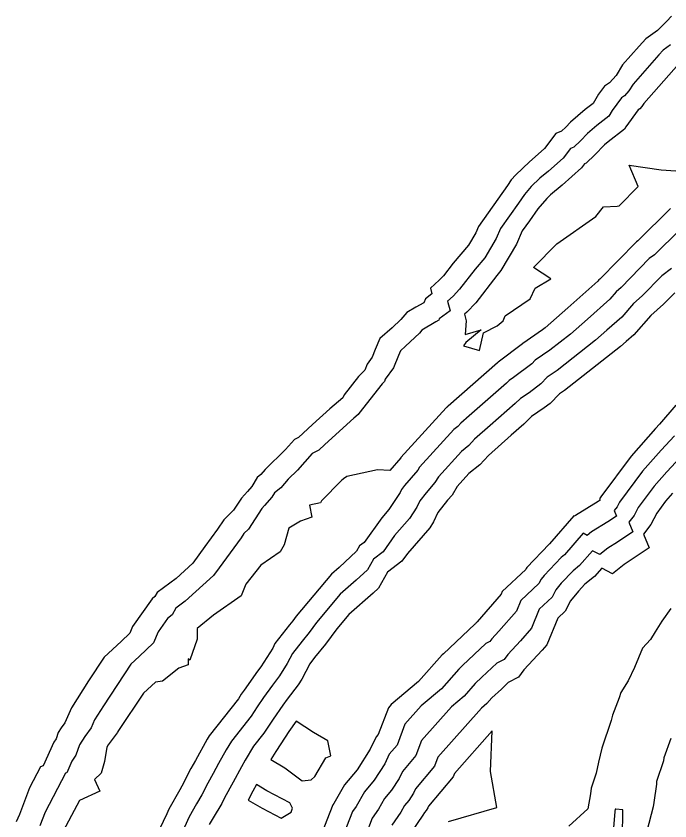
# Model space of a CAD drawing. Header units: inches. Extents: x 808357 to 808943, y 9157055 to 9157847.
# Drawn here: x 808680.6 to 808768.1, y 9157701.6 to 9157809.3 of the extents above; entities that cross this region are included whole.
import ezdxf

# ---------------------------------------------------------------- set-up
doc = ezdxf.new("R2010")
doc.units = ezdxf.units.IN
doc.header["$MEASUREMENT"] = 0

msp = doc.modelspace()

# ---------------------------------------------------------------- linework, layer by layer
for points, elevation in [([(808768.32, 9157809.26), (808767.72, 9157808.58), (808766.44, 9157807.34), (808764.88, 9157806.23), (808764.01, 9157805.24), (808761.78, 9157802.72), (808760.92, 9157801.33), (808760.02, 9157800.32), (808759.35, 9157799.87), (808758.56, 9157798.8), (808757.83, 9157797.58), (808756.76, 9157796.75), (808754.82, 9157795.05), (808754.19, 9157794.41), (808753.62, 9157793.87), (808752.87, 9157793.53), (808751.34, 9157791.54), (808750.08, 9157790.41), (808749.32, 9157789.77), (808747.48, 9157788.02), (808746.89, 9157787.35), (808746.37, 9157786.6), (808742.51, 9157781.12), (808742.14, 9157780.27), (808741.17, 9157778.61), (808739.12, 9157776.21), (808737.82, 9157774.52), (808737.26, 9157773.94), (808736.07, 9157772.85), (808736.27, 9157772.07), (808735.4, 9157771.41), (808735.2, 9157770.9), (808734.1, 9157770.3), (808732.91, 9157769.59), (808732.1, 9157768.65), (808730.94, 9157767.55), (808729.3, 9157766.1), (808728.69, 9157764.65), (808728.27, 9157763.61), (808727.6, 9157762.69), (808727.31, 9157761.89), (808726.45, 9157761.02), (808724.55, 9157758.59), (808724.33, 9157758.19), (808722.63, 9157756.7), (808720.3, 9157754.59), (808718.42, 9157752.88), (808717.89, 9157752.62), (808716.68, 9157751.25), (808713.94, 9157748.58), (808713.36, 9157747.92), (808712.88, 9157747.53), (808712.18, 9157746.33), (808711.59, 9157745.65), (808710.79, 9157744.77), (808709.72, 9157743.13), (808708.41, 9157741.86), (808707.57, 9157740.59), (808705.9, 9157738.29), (808704.3, 9157736.05), (808702.04, 9157734.02), (808699.53, 9157732.13), (808699.21, 9157731.6), (808698.85, 9157731.29), (808696.22, 9157727.56), (808695.84, 9157726.67), (808694.71, 9157725.58), (808692.4, 9157723.47), (808690.32, 9157720.32), (808688.03, 9157716.7), (808687.16, 9157714.67), (808686.67, 9157714.02), (808686.26, 9157713.38), (808685.98, 9157712.56), (808685.69, 9157712.11), (808684.27, 9157708.94), (808683.9, 9157708.8), (808682.42, 9157705.97), (808681.11, 9157702.41), (808680.64, 9157701.43)], 2898), ([(808768.21, 9157805.4), (808767.21, 9157804.69), (808766.65, 9157804.06), (808763.19, 9157800.14), (808762.63, 9157799.24), (808762.05, 9157798.59), (808761.62, 9157798.3), (808760.39, 9157796.62), (808759.93, 9157795.86), (808758.32, 9157794.6), (808757.1, 9157793.54), (808756.13, 9157792.56), (808755.26, 9157791.73), (808754.79, 9157791.52), (808753.81, 9157790.24), (808751.88, 9157788.52), (808750.73, 9157787.55), (808749.57, 9157786.44), (808748.66, 9157785.4), (808747.84, 9157784.24), (808745.44, 9157780.82), (808744.85, 9157779.5), (808743.34, 9157776.9), (808742.05, 9157775.38), (808739.98, 9157772.71), (808739.1, 9157771.8), (808738.35, 9157771.12), (808738.69, 9157769.82), (808737.25, 9157768.73), (808737.19, 9157768.56), (808736.81, 9157768.36), (808734.91, 9157767.21), (808734.59, 9157766.84), (808732.75, 9157765.09), (808732.05, 9157764.48), (808731.79, 9157763.86), (808731.12, 9157762.17), (808730.03, 9157760.68), (808729.93, 9157760.38), (808729.6, 9157760.05), (808726.5, 9157756.09), (808726.42, 9157755.95), (808725.83, 9157755.44), (808721.96, 9157751.91), (808721.13, 9157751.17), (808720.27, 9157750.74), (808718.28, 9157748.5), (808717.02, 9157747.27), (808716.04, 9157746.14), (808715.22, 9157745.48), (808714.87, 9157744.89), (808713.88, 9157743.76), (808713.51, 9157743.35), (808711.72, 9157740.61), (808711.12, 9157740.03), (808710.73, 9157739.44), (808707.82, 9157735.43), (808707.06, 9157734.38), (808703.26, 9157730.95), (808702.03, 9157730.02), (808701.5, 9157729.15), (808700.89, 9157728.63), (808699.64, 9157726.85), (808699, 9157725.37), (808697.12, 9157723.55), (808696, 9157722.53), (808692.33, 9157716.98), (808691.12, 9157715.07), (808690.66, 9157714), (808689.82, 9157712.87), (808689.1, 9157711.76), (808688.62, 9157710.34), (808688.1, 9157709.55), (808687.42, 9157708.01), (808687.24, 9157707.94), (808684.51, 9157702.74), (808683.82, 9157700.88)], 2900), ([(808769.29, 9157802.87), (808764.6, 9157797.56), (808764.34, 9157797.15), (808764.08, 9157796.85), (808763.88, 9157796.72), (808762.21, 9157794.45), (808762.03, 9157794.14), (808759.87, 9157792.45), (808759.38, 9157792.02), (808758.07, 9157790.7), (808756.91, 9157789.59), (808756.7, 9157789.5), (808756.27, 9157788.94), (808753.69, 9157786.62), (808752.13, 9157785.32), (808751.66, 9157784.87), (808750.43, 9157783.46), (808749.32, 9157781.88), (808748.36, 9157780.52), (808747.57, 9157778.72), (808745.51, 9157775.2), (808744.97, 9157774.55), (808742.14, 9157770.9), (808740.93, 9157769.66), (808740.64, 9157769.39), (808740.87, 9157768.49), (808740.71, 9157766.65), (808742.84, 9157767.28), (808740.82, 9157765.59), (808740.49, 9157765.13), (808742.63, 9157764.5), (808743.18, 9157766.89), (808744.99, 9157767.79), (808745.82, 9157768.5), (808746.06, 9157769.13), (808749.43, 9157771.44), (808750.07, 9157772.84), (808752.16, 9157774.08), (808749.84, 9157775.6), (808753, 9157778.79), (808758.21, 9157782.46), (808759.23, 9157783.74), (808761.06, 9157783.82), (808761.32, 9157783.88), (808763.87, 9157786.45), (808762.66, 9157789.3), (808766.95, 9157788.68), (808771.48, 9157788.37)], 2902), ([(808768.18, 9157783.52), (808763.81, 9157779.19), (808763.65, 9157779.07), (808758.73, 9157774.06), (808758.62, 9157773.96), (808758.47, 9157773.78), (808754.47, 9157770.23), (808751.43, 9157767.55), (808751.05, 9157767.26), (808748.44, 9157765.45), (808748.4, 9157765.41), (808745.15, 9157762.94), (808745.1, 9157762.9), (808745.06, 9157762.87), (808738.44, 9157757.08), (808738.31, 9157756.96), (808738.26, 9157756.9), (808738.19, 9157756.85), (808732.11, 9157750.17), (808732.1, 9157750.15), (808730.62, 9157748.44), (808729.01, 9157748.52), (808724.88, 9157747.63), (808724.44, 9157747.32), (808724.38, 9157747.3), (808724.18, 9157747.13), (808721.5, 9157744.37), (808721.35, 9157744.14), (808719.88, 9157743.81), (808720.19, 9157742.21), (808718.68, 9157741.69), (808717.12, 9157740.74), (808716.49, 9157738.49), (808715.95, 9157737.56), (808713.36, 9157735.79), (808711.38, 9157733.22), (808710.75, 9157731.68), (808707.05, 9157729.1), (808704.85, 9157727.29), (808704.88, 9157725.89), (808703.89, 9157723.08), (808703.65, 9157723.25), (808703.65, 9157722.44), (808702.43, 9157721.98), (808700.21, 9157720.28), (808699.3, 9157720.12), (808697.67, 9157718.67), (808694.34, 9157713.64), (808694.21, 9157713.44), (808694.16, 9157713.33), (808692.96, 9157711.72), (808692.78, 9157711.44), (808692.47, 9157709.52), (808692.03, 9157707.94), (808691.15, 9157707.08), (808691.85, 9157705.53), (808689.1, 9157704.28), (808686.59, 9157699.51)], 2902), ([(808769.43, 9157780.65), (808766.07, 9157777.33), (808765.35, 9157776.8), (808761.58, 9157772.94), (808760.94, 9157772.37), (808760.08, 9157771.39), (808757.08, 9157768.72), (808754.79, 9157766.71), (808752.04, 9157764.55), (808750.08, 9157763.2), (808749.63, 9157762.74), (808747.2, 9157760.9), (808746.6, 9157760.49), (808746.23, 9157760.13), (808741.26, 9157755.78), (808740.15, 9157754.8), (808739.74, 9157754.35), (808739.2, 9157753.92), (808734.62, 9157748.89), (808734.38, 9157748.49), (808732.62, 9157746.45), (808732.2, 9157745.91), (808732.01, 9157745.5), (808730.51, 9157743.22), (808729.57, 9157742.13), (808727.2, 9157738.82), (808726.58, 9157738.35), (808726.19, 9157737.66), (808723.85, 9157735.47), (808722.82, 9157734.58), (808718.12, 9157728.98), (808717.66, 9157728.35), (808717.21, 9157727.81), (808715.27, 9157725.3), (808714.97, 9157724.69), (808713.39, 9157722.18), (808712.94, 9157721.6), (808711.17, 9157719.07), (808710.76, 9157718.5), (808710.39, 9157717.9), (808706.47, 9157712.95), (808706.18, 9157712.48), (808704.63, 9157709.64), (808704.33, 9157709.1), (808704.03, 9157708.56), (808702.83, 9157706.22), (808702.53, 9157705.72), (808701.06, 9157703.12), (808700.79, 9157702.52), (808699.3, 9157699.34)], 2904), ([(808768.33, 9157775.46), (808767.05, 9157774.52), (808764.42, 9157771.83), (808763.26, 9157770.78), (808761.68, 9157768.99), (808759.68, 9157767.21), (808758.16, 9157765.87), (808753.02, 9157761.85), (808751.71, 9157760.95), (808750.85, 9157760.07), (808749.26, 9157758.86), (808748.1, 9157758.09), (808747.4, 9157757.4), (808744.07, 9157754.48), (808741.98, 9157752.63), (808741.22, 9157751.79), (808740.21, 9157750.98), (808737.13, 9157747.6), (808736.67, 9157746.83), (808735.49, 9157745.47), (808734.64, 9157744.37), (808734.25, 9157743.54), (808733.25, 9157742.01), (808731.28, 9157739.74), (808729.73, 9157737.56), (808728.45, 9157736.6), (808727.66, 9157735.18), (808726.13, 9157733.76), (808723.99, 9157731.88), (808720.83, 9157728.12), (808719.85, 9157726.77), (808718.89, 9157725.62), (808717.6, 9157723.94), (808716.92, 9157722.61), (808715.89, 9157720.97), (808714.92, 9157719.73), (808713.75, 9157718.06), (808712.89, 9157716.84), (808712.09, 9157715.59), (808709.44, 9157712.25), (808708.74, 9157711.07), (808707.72, 9157709.22), (808706.99, 9157707.92), (808706.29, 9157706.61), (808705.5, 9157705.06), (808704.77, 9157703.84), (808703.78, 9157702.1), (808703.17, 9157700.74)], 2906), ([(808768.76, 9157772.24), (808767.26, 9157770.71), (808765.58, 9157769.19), (808763.29, 9157766.6), (808762.28, 9157765.71), (808761.52, 9157765.03), (808754, 9157759.15), (808753.35, 9157758.69), (808752.08, 9157757.4), (808751.31, 9157756.82), (808749.61, 9157755.68), (808748.57, 9157754.67), (808746.88, 9157753.19), (808743.82, 9157750.47), (808742.7, 9157749.23), (808741.22, 9157748.05), (808739.64, 9157746.32), (808738.96, 9157745.17), (808738.37, 9157744.49), (808737.08, 9157742.83), (808736.49, 9157741.57), (808735.98, 9157740.8), (808733, 9157737.34), (808732.26, 9157736.31), (808730.32, 9157734.86), (808729.13, 9157732.7), (808728.42, 9157732.04), (808725.16, 9157729.19), (808723.54, 9157727.25), (808722.03, 9157725.19), (808720.57, 9157723.43), (808719.92, 9157722.59), (808718.88, 9157720.54), (808718.39, 9157719.75), (808716.9, 9157717.86), (808716.33, 9157717.05), (808715.01, 9157715.19), (808713.78, 9157713.28), (808712.41, 9157711.54), (808711.29, 9157709.67), (808710.81, 9157708.8), (808709.66, 9157706.73), (808708.54, 9157704.65), (808708.16, 9157703.91), (808707, 9157701.96), (808706.49, 9157701.07)], 2908), ([(808768.91, 9157757.21), (808766.74, 9157754.65), (808766.18, 9157754.05), (808762.93, 9157750.37), (808758.87, 9157744.92), (808758.8, 9157744.78), (808758.7, 9157744.66), (808758.77, 9157744.49), (808758.5, 9157744.31), (808755.48, 9157742.42), (808755.36, 9157742.33), (808755.25, 9157742.38), (808752.02, 9157738.64), (808751.94, 9157738.58), (808748.99, 9157735.45), (808748.9, 9157735.34), (808748.84, 9157735.22), (808745.69, 9157732.25), (808745.55, 9157731.9), (808742.31, 9157728.2), (808742.14, 9157728.02), (808742.09, 9157727.94), (808741.99, 9157727.89), (808737.8, 9157723.93), (808737.65, 9157723.8), (808734.48, 9157720.21), (808730.83, 9157717.13), (808730.44, 9157716.69), (808729.09, 9157713.11), (808728.82, 9157712.79), (808728.03, 9157711.15), (808726.25, 9157708.38), (808724.59, 9157706.4), (808723.14, 9157703.9), (808723.02, 9157703.71), (808721.48, 9157699.83)], 2910), ([(808768.73, 9157753.09), (808766.94, 9157751.17), (808764.46, 9157748.36), (808761.36, 9157744.2), (808761.06, 9157743.6), (808760.67, 9157743.09), (808760.96, 9157742.36), (808759.79, 9157741.58), (808757.64, 9157740.24), (808757.04, 9157739.76), (808756.5, 9157740.05), (808754.02, 9157737.18), (808753.54, 9157736.8), (808751.28, 9157734.41), (808750.87, 9157733.9), (808750.59, 9157733.35), (808748.16, 9157731.06), (808747.57, 9157729.63), (808745.22, 9157726.94), (808744.28, 9157725.93), (808744.02, 9157725.56), (808743.48, 9157725.29), (808740.38, 9157722.36), (808739.86, 9157721.87), (808737.53, 9157719.23), (808734.85, 9157716.97), (808732.65, 9157714.49), (808731.6, 9157711.7), (808730.57, 9157710.48), (808729.95, 9157709.19), (808728.56, 9157707.02), (808727.26, 9157705.47), (808726.12, 9157703.51), (808725.65, 9157702.81), (808724.45, 9157699.76)], 2912), ([(808770.73, 9157751.52), (808767.7, 9157748.29), (808765.99, 9157746.35), (808763.86, 9157743.48), (808763.32, 9157742.42), (808762.63, 9157741.52), (808763.14, 9157740.24), (808761.08, 9157738.86), (808759.8, 9157738.06), (808758.73, 9157737.19), (808757.75, 9157737.71), (808756.03, 9157735.72), (808755.15, 9157735.03), (808753.58, 9157733.36), (808752.84, 9157732.46), (808752.34, 9157731.48), (808750.64, 9157729.88), (808749.6, 9157727.37), (808748.12, 9157725.67), (808746.42, 9157723.85), (808745.94, 9157723.17), (808744.97, 9157722.68), (808742.97, 9157720.79), (808742.06, 9157719.94), (808740.58, 9157718.26), (808738.87, 9157716.82), (808734.87, 9157712.3), (808734.11, 9157710.3), (808732.32, 9157708.16), (808731.87, 9157707.23), (808730.86, 9157705.66), (808729.93, 9157704.54), (808729.11, 9157703.12), (808728.28, 9157701.91), (808727.41, 9157699.7)], 2914), ([(808768.47, 9157745.4), (808767.53, 9157744.34), (808766.35, 9157742.76), (808765.58, 9157741.24), (808764.59, 9157739.95), (808765.33, 9157738.11), (808762.37, 9157736.13), (808761.97, 9157735.88), (808760.41, 9157734.63), (808758.99, 9157735.37), (808758.03, 9157734.27), (808756.75, 9157733.25), (808755.87, 9157732.32), (808754.8, 9157731.02), (808754.09, 9157729.61), (808753.12, 9157728.7), (808751.63, 9157725.1), (808751.02, 9157724.41), (808748.56, 9157721.77), (808747.87, 9157720.78), (808746.46, 9157720.07), (808745.56, 9157719.21), (808744.27, 9157718.01), (808743.62, 9157717.28), (808742.89, 9157716.66), (808737.08, 9157710.11), (808736.62, 9157708.89), (808734.07, 9157705.84), (808733.79, 9157705.27), (808733.17, 9157704.3), (808732.6, 9157703.61), (808732.09, 9157702.74), (808730.92, 9157701)], 2916), ([(808768.22, 9157729.97), (808767.05, 9157728.3), (808766.12, 9157726.86), (808765.52, 9157725.85), (808764.45, 9157724.68), (808763.36, 9157722.09), (808762.54, 9157720.31), (808761.53, 9157718.76), (808761.33, 9157718.01), (808760.42, 9157715.7), (808760.25, 9157714.98), (808759.02, 9157711.31), (808758.55, 9157709.42), (808758.24, 9157707.94), (808757.59, 9157705.96), (808757.47, 9157705.18), (808757.11, 9157703.18), (808754.6, 9157700.84)], 2918), ([(808720.13, 9157707.04), (808720.59, 9157707.52), (808722.07, 9157710.01), (808722.75, 9157710.28), (808722.36, 9157712.27), (808720.43, 9157713.4), (808718.1, 9157714.9), (808717.13, 9157713.54), (808715.48, 9157710.97), (808715.38, 9157710.84), (808714.74, 9157709.77), (808716.61, 9157708.65), (808718.91, 9157706.93), (808720.13, 9157707.04)], 2910), ([(808738.49, 9157701.5), (808744.95, 9157703.35), (808744.11, 9157708.16), (808744.33, 9157713.6), (808739.29, 9157707.91), (808739.13, 9157707.48), (808735.82, 9157703.52), (808735.72, 9157703.31), (808735.48, 9157702.94), (808735.26, 9157702.68), (808735.07, 9157702.35), (808733.55, 9157700.1)], 2918), ([(808768.23, 9157712.57), (808767.3, 9157710.02), (808767.24, 9157709.62), (808766.32, 9157706.83), (808766.33, 9157706.48), (808765.97, 9157704.01), (808765.88, 9157703.44), (808765.04, 9157700.19)], 2920), ([(808712.33, 9157705.54), (808711.68, 9157704.33), (808713.58, 9157703.25), (808716.1, 9157701.94), (808717.43, 9157702.72), (808717.61, 9157703.28), (808717.25, 9157704), (808714.19, 9157705.59), (808712.81, 9157706.41), (808712.33, 9157705.54)], 2910), ([(808761.75, 9157699.61), (808761.8, 9157702.71), (808761.81, 9157702.77), (808761.79, 9157703.06), (808760.87, 9157703.12), (808760.79, 9157703.11), (808760.75, 9157702.84), (808760.75, 9157702.83), (808760.74, 9157702.82), (808760.74, 9157702.81), (808760.47, 9157699.57)], 2920)]:
    msp.add_lwpolyline(points, dxfattribs=dict(elevation=elevation))

doc.saveas('drawing.dxf')
